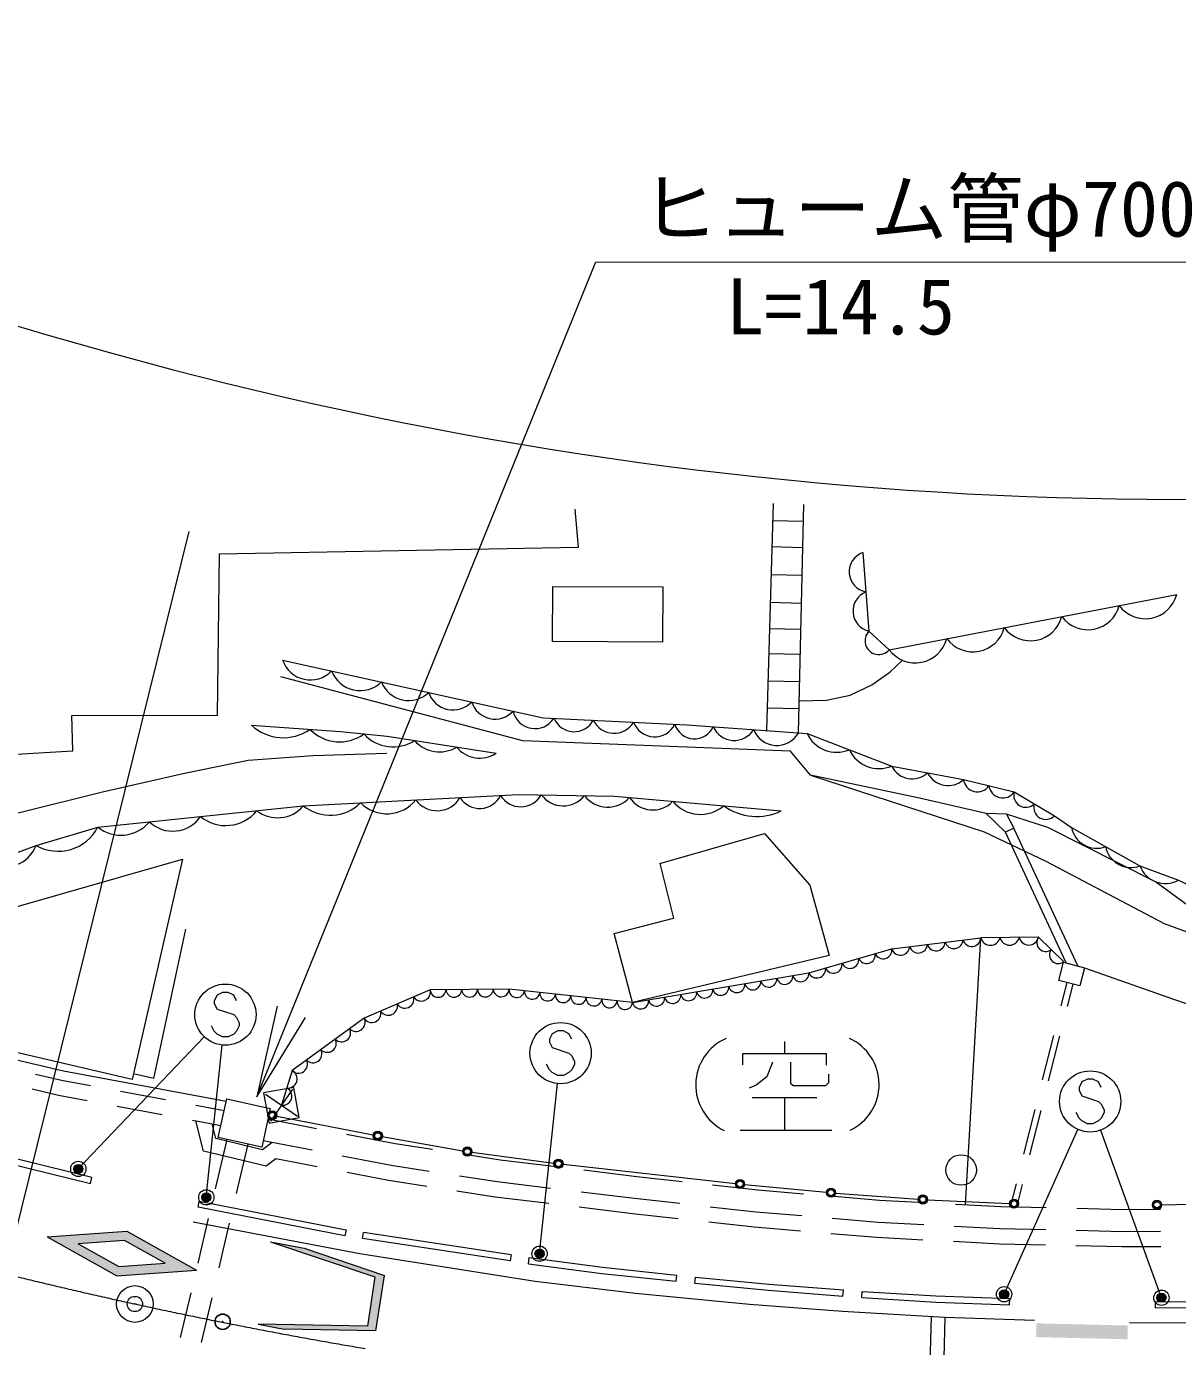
# Model space of a CAD drawing. Units: millimetres at full size, sheet at 1:1000; details may follow other scales. Extents: x 40000 to 680000, y 20000 to 380000.
# Drawn here: x 191078 to 228698, y 270177 to 313344 of the extents above; entities that cross this region are included whole.
import ezdxf
from ezdxf.enums import TextEntityAlignment as Align

# ---------------------------------------------------------------- set-up
doc = ezdxf.new("R2010")
doc.units = ezdxf.units.MM
doc.header["$LTSCALE"] = 1000
doc.header["$PDMODE"] = 32
doc.header["$PDSIZE"] = 500
doc.linetypes.add('CHAIN', pattern=[18.5, 12, -1.5, 3.5, -1.5])
for name, color, linetype, lineweight in [('D-BGD', 7, 'Continuous', 13), ('M-BGD', 7, 'Continuous', 13), ('M-BMK', 2, 'Continuous', 13), ('M-BMK-ROW', 30, 'Continuous', 13), ('M-BMK-SRVR', 3, 'Continuous', 13), ('M-STR-HTXT', 7, 'Continuous', 13), ('M-STR-STRC', 7, 'Continuous', 13), ('作業レイヤ1', 7, 'Continuous', 13)]:
    doc.layers.add(name, color=color, linetype=linetype, lineweight=lineweight)
doc.layers.add('D-BGD-TXT', color=253, linetype='Continuous')
doc.styles.add('ＭＳ ゴシック', font='')
doc.styles.get('ＭＳ ゴシック').set_extended_font_data('MS Gothic')

# ---------------------------------------------------------------- blocks, each defined once
blk = doc.blocks.new('open_arrow')
at = {"color": 0, "linetype": 'Continuous', "lineweight": -2}
blk.add_lwpolyline([(7.5, 1.25), (0, 0), (7.5, -1.25)], dxfattribs=at)

msp = doc.modelspace()

# ---------------------------------------------------------------- hatches: boundary and pattern name
at = {"layer": 'M-BMK'}
msp.add_hatch(color=7, dxfattribs=at).paths.add_polyline_path([(202781, 272506), (200153, 273391), (199054, 273603), (202469, 272453), (202219, 270849), (198650, 270908), (199501, 270744), (202498, 270694)])
at = {"layer": 'M-STR-STRC'}
for points in [[(194356, 273955), (194288, 273649), (195615, 272907), (194099, 272796), (192772, 273538), (194288, 273649), (194356, 273955), (191753, 273764), (194031, 272490), (196634, 272681)], [(227062, 270417), (227071, 270867), (224084, 270937), (224074, 270487)]]:
    msp.add_hatch(color=256, dxfattribs=at).paths.add_polyline_path(points)

# ---------------------------------------------------------------- linework, layer by layer
at = {"layer": 'D-BGD'}
for p, q in [((225433, 282625), (223350, 287126)), ((211774, 285968), (215202, 286950)), ((225057, 282723), (223077, 287000)), ((187501, 283626), (196176, 286111)), ((196176, 286111), (194529, 278910)), ((211774, 285968), (212223, 284183)), ((210284, 283685), (212223, 284183)), ((195239, 278944), (196291, 283822)), ((210888, 281425), (210284, 283685)), ((228263, 284014), (231431, 282846)), ((216647, 282403), (219358, 283188)), ((219358, 283188), (222268, 283547)), ((221765, 274807), (222268, 283547)), ((224149, 283559), (222268, 283547)), ((224149, 283559), (224980, 282761)), ((217310, 282962), (210888, 281425)), ((210888, 281425), (216647, 282403)), ((204273, 281846), (202113, 280913)), ((206850, 281866), (204273, 281846)), ((210888, 281425), (206850, 281866)), ((194529, 278910), (186821, 280704)), ((202113, 280913), (199759, 279200)), ((195239, 278944), (194571, 279097)), ((199759, 279200), (199411, 278070)), ((206917, 273175), (202091, 273913)), ((199054, 273603), (202469, 272453)), ((199054, 273603), (200153, 273391)), ((200153, 273391), (202781, 272506)), ((206917, 273175), (206887, 272977)), ((202469, 272453), (202219, 270849)), ((202498, 270694), (202781, 272506)), ((202219, 270849), (198650, 270908)), ((198650, 270908), (199501, 270744)), ((202498, 270694), (199501, 270744))]:
    msp.add_line(p, q, dxfattribs=at)
for points in [[(231431, 282846), (227971, 285370), (224453, 287147), (223102, 287587), (223350, 287126), (223077, 287000), (222442, 287607)], [(215202, 286950), (216683, 285260), (217310, 282962)], [(222380, 287005), (224395, 286051), (228263, 284014)], [(197605, 278189), (192290, 279183), (189628, 279801), (183985, 281364), (181000, 282307)], [(206887, 272977), (202061, 273715), (202091, 273913)]]:
    msp.add_lwpolyline(points, dxfattribs=at)
for points in [[(188468, 276667), (193170, 275508), (193218, 275702), (188516, 276861)], [(196728, 274930), (201527, 273999), (201487, 273803), (196692, 274734)]]:
    msp.add_lwpolyline(points, close=True, dxfattribs=at)
for centre, radius, start, end in [((219077, 283143), 284, 203.0964, 9.2447), ((219643, 283271), 297, 196.1177, 357.9289), ((220225, 283343), 297, 196.1177, 357.9289), ((220807, 283414), 297, 196.1177, 357.9289), ((221389, 283486), 297, 196.1177, 357.9289), ((221971, 283558), 297, 196.1177, 357.9289), ((222581, 283621), 322, 193.2605, 347.4871), ((223208, 283625), 322, 193.2605, 347.4871), ((223835, 283629), 322, 193.2605, 347.4871), ((224385, 283389), 291, 144.185, 308.0599), ((217993, 282828), 284, 203.0964, 9.2447), ((218535, 282986), 284, 203.0964, 9.2447), ((224800, 282990), 291, 144.185, 308.0599), ((215859, 282285), 266, 193.0888, 6.1809), ((216383, 282374), 266, 193.0888, 6.1809), ((216909, 282514), 284, 203.0964, 9.2447), ((217451, 282671), 284, 203.0964, 9.2447), ((213765, 281929), 266, 193.0888, 6.1809), ((214288, 282018), 266, 193.0888, 6.1809), ((214812, 282107), 266, 193.0888, 6.1809), ((215335, 282196), 266, 193.0888, 6.1809), ((203444, 281540), 298, 212.6446, 14.0706), ((203984, 281773), 298, 212.6446, 14.0706), ((204531, 281856), 258, 182.1868, 358.7351), ((205046, 281860), 258, 182.1868, 358.7351), ((205561, 281864), 258, 182.1868, 358.7351), ((206077, 281868), 258, 182.1868, 358.7351), ((206592, 281872), 258, 182.1868, 358.7351), ((207102, 281843), 254, 174.6388, 352.8773), ((207607, 281788), 254, 174.6388, 352.8773), ((208112, 281732), 254, 174.6388, 352.8773), ((208617, 281677), 254, 174.6388, 352.8773), ((209121, 281622), 254, 174.6388, 352.8773), ((209626, 281567), 254, 174.6388, 352.8773), ((210131, 281511), 254, 174.6388, 352.8773), ((210636, 281456), 254, 174.6388, 352.8773), ((211147, 281485), 266, 193.0888, 6.1809), ((211670, 281574), 266, 193.0888, 6.1809), ((212194, 281663), 266, 193.0888, 6.1809), ((212717, 281752), 266, 193.0888, 6.1809), ((213241, 281841), 266, 193.0888, 6.1809), ((202364, 281073), 298, 212.6446, 14.0706), ((202904, 281307), 298, 212.6446, 14.0706), ((201851, 280777), 294, 224.7203, 27.3641), ((200910, 280092), 294, 224.7203, 27.3641), ((201380, 280435), 294, 224.7203, 27.3641), ((200439, 279750), 294, 224.7203, 27.3641), ((199968, 279407), 294, 224.7203, 27.3641), ((199625, 278932), 300, 262.4507, 63.3362), ((199451, 278367), 300, 262.4507, 63.3362)]:
    msp.add_arc(centre, radius, start, end, dxfattribs=at)
at = {"layer": 'D-BGD-TXT'}
msp.add_point((197491, 270990), dxfattribs=at)
at = {"layer": 'M-BGD'}
for p, q in [((215478, 297745), (215266, 290322)), ((216306, 290248), (216486, 297711)), ((215462, 297187), (216473, 297162)), ((190399, 272554), (196399, 296824)), ((215437, 296333), (216452, 296309)), ((218416, 296139), (218612, 293570)), ((215412, 295423), (216430, 295398)), ((215386, 294515), (216408, 294490)), ((219276, 292964), (228672, 294770)), ((215361, 293657), (216388, 293632)), ((218612, 293570), (219276, 292964)), ((215338, 292843), (216368, 292818)), ((199450, 292624), (205206, 291351)), ((215313, 291951), (216347, 291926)), ((205206, 291351), (207962, 290741)), ((215287, 291062), (216325, 291037)), ((207962, 290741), (212665, 290510)), ((212665, 290510), (216588, 290227)), ((216706, 288859), (222380, 287005)), ((200125, 287855), (207157, 288232)), ((207157, 288232), (210296, 288178)), ((210296, 288178), (215746, 287691)), ((193406, 287162), (200125, 287855)), ((191393, 286564), (193406, 287162)), ((190075, 286074), (191393, 286564)), ((225079, 282081), (224887, 281320)), ((225273, 282030), (225086, 281292)), ((224642, 280350), (224275, 278896)), ((224842, 280323), (224474, 278868)), ((214494, 279391), (214494, 279760)), ((214494, 279760), (217214, 279760)), ((215850, 280150), (215850, 279760)), ((217214, 279760), (217214, 279376)), ((215459, 279472), (215275, 279000)), ((216049, 279472), (216049, 278794)), ((191378, 279087), (192229, 278890)), ((192229, 278890), (193169, 278714)), ((215275, 279000), (214921, 278728)), ((217302, 278809), (217302, 279082)), ((191266, 278600), (192126, 278400)), ((194152, 278530), (195626, 278254)), ((214921, 278728), (214693, 278625)), ((216049, 278794), (216137, 278713)), ((216137, 278713), (217199, 278713)), ((217199, 278713), (217302, 278809)), ((192126, 278400), (193059, 278226)), ((194042, 278042), (195517, 277766)), ((196609, 278070), (197550, 277894)), ((216904, 278315), (214796, 278315)), ((215850, 278315), (215850, 277254)), ((196500, 277582), (197433, 277407)), ((200554, 277302), (198968, 277608)), ((224030, 277926), (223663, 276472)), ((224229, 277899), (223862, 276444)), ((196861, 276564), (196611, 277561)), ((197273, 276980), (197152, 277460)), ((214406, 277254), (217398, 277254)), ((197262, 275338), (197641, 276951)), ((198798, 276614), (197273, 276980)), ((197944, 275183), (198325, 276799)), ((199111, 276847), (198798, 276614)), ((200414, 276596), (198811, 276905)), ((203123, 276807), (201536, 277113)), ((204349, 276617), (203123, 276807)), ((198909, 276074), (196861, 276564)), ((199233, 276314), (198909, 276074)), ((200583, 276054), (199233, 276314)), ((203000, 276098), (201396, 276407)), ((206563, 276275), (205337, 276465)), ((208300, 276064), (206563, 276275)), ((202914, 275605), (201565, 275865)), ((204238, 275906), (203000, 276098)), ((211029, 275733), (209292, 275944)), ((204161, 275412), (202914, 275605)), ((206465, 275562), (205226, 275753)), ((208209, 275350), (206465, 275562)), ((212510, 275568), (211029, 275733)), ((214984, 275292), (213504, 275457)), ((223418, 275502), (223226, 274741)), ((223617, 275475), (223431, 274736)), ((206396, 275066), (205149, 275259)), ((208146, 274854), (206396, 275066)), ((210946, 275018), (209202, 275229)), ((212433, 274852), (210946, 275018)), ((216474, 275166), (214984, 275292)), ((218959, 274956), (217470, 275082)), ((210888, 274521), (209139, 274733)), ((214914, 274576), (213427, 274741)), ((216414, 274449), (214914, 274576)), ((220440, 274878), (218959, 274956)), ((222920, 274749), (221439, 274826)), ((224406, 274713), (222920, 274749)), ((226892, 274654), (225406, 274689)), ((228140, 274662), (226892, 274654)), ((196689, 272905), (197033, 274365)), ((197372, 272750), (197715, 274210)), ((212380, 274355), (210888, 274521)), ((214865, 274078), (213374, 274244)), ((218910, 274238), (217410, 274364)), ((220402, 274159), (218910, 274238)), ((216373, 273950), (214865, 274078)), ((218876, 273739), (217369, 273866)), ((220375, 273660), (218876, 273739)), ((222893, 274029), (221401, 274107)), ((224389, 273993), (222893, 274029)), ((226885, 273934), (225389, 273969)), ((228144, 273942), (226885, 273934)), ((222873, 273529), (221374, 273608)), ((224377, 273493), (222873, 273529)), ((226881, 273434), (225377, 273470)), ((228148, 273442), (226881, 273434)), ((207484, 272886), (207510, 273085)), ((212921, 272247), (212940, 272446)), ((218378, 271781), (218391, 271980)), ((196116, 270471), (196460, 271931)), ((196799, 270316), (197143, 271776)), ((223207, 271545), (223214, 271745)), ((227972, 271644), (231615, 271657)), ((227973, 271444), (227972, 271644))]:
    msp.add_line(p, q, dxfattribs=at)
for points in [[(185807, 292303), (185896, 290636), (189720, 290783), (189816, 289495), (192598, 289655), (192560, 290811), (197326, 290821), (197387, 296094), (209122, 296314), (209011, 297560)], [(216331, 291294), (217220, 291313), (217994, 291477), (218709, 291816), (219298, 292231), (219711, 292619)], [(223102, 287587), (222442, 287607), (220263, 288107), (216706, 288859), (216052, 289651), (207297, 289981), (199396, 292074)], [(198428, 290498), (201341, 290288), (202870, 290134), (206424, 289577)], [(216588, 290227), (219356, 289159), (221704, 288717), (223359, 288321), (224673, 287532), (225231, 287154), (227464, 285897), (228725, 285423), (230300, 284700), (231903, 283221), (237797, 281829), (243463, 280732), (244994, 281008), (245953, 281062), (246664, 280844)], [(172783, 284786), (174371, 285082), (176626, 285231), (180033, 285436), (183812, 285677), (185758, 286217), (188649, 287118), (190941, 287664), (193563, 288312), (196247, 288925), (198324, 289354), (200449, 289500), (202858, 289582)], [(225654, 282567), (228595, 281523), (230815, 280767), (232195, 280419), (233872, 280176), (236683, 279801), (239374, 279323), (241512, 278819), (246449, 277454)], [(207484, 272886), (209884, 272570), (212310, 272313), (212331, 272512)], [(207510, 273085), (209908, 272769), (212331, 272512)], [(212940, 272446), (215343, 272218), (217776, 272031)], [(212921, 272247), (215326, 272019), (217761, 271831), (217776, 272031)], [(218391, 271980), (220802, 271832), (223214, 271745)], [(218378, 271781), (220793, 271632), (223207, 271545)], [(227973, 271444), (231616, 271457), (231615, 271657)]]:
    msp.add_lwpolyline(points, dxfattribs=at)
for points in [[(208280, 295035), (211871, 295015), (211861, 293210), (208269, 293230)], [(225654, 282567), (225499, 281971), (224820, 282149), (224975, 282744)], [(197624, 278275), (199046, 277958), (198766, 276701), (197344, 277018)]]:
    msp.add_lwpolyline(points, close=True, dxfattribs=at)
msp.add_circle((221625, 275951), 500, dxfattribs=at)
for centre, radius, start, end in [((218631, 295510), 665, 108.8305, 259.8897), ((218767, 294228), 676, 111.9256, 256.7945), ((225767, 294676), 1060, 216.3576, 345.4111), ((227646, 295037), 1060, 216.3576, 345.4111), ((223888, 294315), 1060, 216.3576, 345.4111), ((218934, 293256), 450, 135.7102, 319.4725), ((222009, 293953), 1060, 216.3576, 345.4111), ((220130, 293592), 1060, 216.3576, 345.4111), ((200356, 292929), 956, 198.5517, 316.5014), ((201982, 292620), 995, 200.5554, 314.4977), ((203564, 292248), 947, 200.8805, 314.1726), ((205022, 291835), 841, 198.4977, 316.5554), ((206390, 291485), 791, 196.785, 318.2681), ((207698, 291119), 736, 192.5837, 327.5164), ((208976, 290992), 710, 202.1619, 332.1919), ((210280, 290978), 747, 205.1658, 329.188), ((211609, 290839), 729, 199.4691, 334.8847), ((212911, 290717), 669, 196.3092, 336.2776), ((199471, 291613), 1527, 226.9168, 304.8157), ((201309, 291295), 1345, 224.0551, 306.2901), ((203061, 291068), 1283, 221.9043, 303.1913), ((214209, 290744), 747, 203.3819, 328.391), ((215600, 290637), 806, 200.6126, 331.1603), ((217556, 290676), 1067, 204.8517, 292.9287), ((204579, 290705), 1082, 221.0447, 301.1292), ((205892, 290381), 964, 218.6396, 303.5343), ((218940, 290142), 1067, 204.8517, 292.9287), ((220025, 289485), 745, 206.0154, 312.68), ((221199, 289265), 745, 206.0154, 312.68), ((222153, 288766), 452, 186.1606, 326.9173), ((222981, 288567), 452, 186.1606, 326.9173), ((201005, 288980), 1429, 231.9905, 314.1506), ((202857, 288808), 1208, 224.8832, 321.2578), ((204500, 288571), 872, 216.534, 329.6071), ((205893, 288523), 752, 211.5488, 334.5922), ((207233, 288596), 770, 210.9181, 330.665), ((208619, 288741), 884, 216.1371, 321.8768), ((210076, 288770), 954, 217.0608, 318.2047), ((211545, 288628), 905, 213.139, 316.6531), ((213106, 288745), 1166, 219.2637, 310.5284), ((223737, 288205), 395, 162.903, 315.1292), ((224394, 287810), 395, 162.903, 315.1292), ((195859, 288129), 1099, 226.1832, 325.5962), ((197589, 288519), 1304, 230.8063, 320.9731), ((199280, 288584), 1116, 232.577, 319.2024), ((214950, 289394), 1881, 234.7352, 295.057), ((192113, 287825), 1452, 240.2444, 332.8408), ((194163, 288114), 1216, 231.5081, 320.2713), ((226052, 287305), 834, 190.4162, 290.7896), ((190361, 286960), 1105, 241.7643, 338.9922), ((227168, 286676), 834, 190.4162, 290.7896), ((228307, 286227), 906, 201.3944, 297.4323), ((214609, 278733), 1659, 113.715, 243.7943), ((217294, 278749), 1650, 295.1788, 65.6546)]:
    msp.add_arc(centre, radius, start, end, dxfattribs=at)
at = {"layer": 'M-BMK', "linetype": 'CHAIN'}
msp.add_arc((228800, 427878), 160000, 256.11312, 283.76464, dxfattribs=at)
at = {"layer": 'M-BMK-ROW'}
for p, q in [((198887, 278431), (199935, 277709)), ((199772, 278594), (199050, 277546))]:
    msp.add_line(p, q, dxfattribs=at)
msp.add_lwpolyline([(199994, 277669), (199813, 278652), (198829, 278471), (199010, 277488)], close=True, dxfattribs=at)
at = {"layer": 'M-BMK-SRVR'}
msp.add_circle((194624, 271570), 600, dxfattribs=at)
msp.add_point((194624, 271570), dxfattribs=at)
at = {"layer": 'M-STR-HTXT'}
for p, q in [((192774, 275986), (196886, 280303)), ((196957, 275057), (197477, 280036)), ((207848, 273215), (208430, 278782)), ((223030, 271888), (225435, 277280)), ((228170, 271776), (226187, 277244))]:
    msp.add_line(p, q, dxfattribs=at)
for points in [[(163303, 313344), (165312, 312566), (167321, 311790), (169332, 311017), (171345, 310250), (173361, 309490), (175379, 308739), (177402, 307999), (179430, 307271), (181462, 306558), (183500, 305860), (185544, 305181), (187595, 304522), (189653, 303884), (191717, 303270), (193789, 302681), (195869, 302120), (197599, 301678)], [(198608, 278343), (209687, 305651), (231131, 305634)]]:
    msp.add_lwpolyline(points, dxfattribs=at)
for centre, radius in [((192774, 275986), 150), ((192774, 275986), 120), ((192774, 275986), 90), ((192774, 275986), 60), ((192774, 275986), 30), ((192774, 275986), 20), ((196957, 275057), 150), ((196957, 275057), 120), ((196957, 275057), 90), ((196957, 275057), 60), ((196957, 275057), 30), ((196957, 275057), 20), ((207848, 273215), 150), ((207848, 273215), 120), ((207848, 273215), 90), ((207848, 273215), 60), ((207848, 273215), 30), ((207848, 273215), 20), ((223030, 271888), 150), ((223030, 271888), 120), ((223030, 271888), 90), ((223030, 271888), 60), ((223030, 271888), 30), ((223030, 271888), 20), ((228170, 271776), 150), ((228170, 271776), 120), ((228170, 271776), 90), ((228170, 271776), 60), ((228170, 271776), 30), ((228170, 271776), 20)]:
    msp.add_circle(centre, radius, dxfattribs=at)
msp.add_arc((228800, 427878), 130000, 256.11312, 283.76464, dxfattribs=at)
for p in [(192774, 275986), (196957, 275057), (207848, 273215), (223030, 271888), (228170, 271776)]:
    msp.add_point(p, dxfattribs=at)
at = {"layer": 'M-STR-STRC'}
for p, q in [((197308, 281668), (197217, 281486)), ((197217, 281486), (197217, 281395)), ((197490, 281759), (197308, 281668)), ((197671, 281759), (197490, 281759)), ((197853, 281668), (197671, 281759)), ((197944, 281486), (197853, 281668)), ((197217, 281395), (197308, 281214)), ((197308, 281214), (197853, 281032)), ((197853, 281032), (197944, 280941)), ((197217, 280486), (197126, 280668)), ((197944, 280941), (198035, 280759)), ((198035, 280668), (197944, 280486)), ((198035, 280759), (198035, 280668)), ((197308, 280395), (197217, 280486)), ((197490, 280305), (197308, 280395)), ((197671, 280305), (197490, 280305)), ((197853, 280395), (197671, 280305)), ((197944, 280486), (197853, 280395)), ((208261, 280409), (208170, 280227)), ((208170, 280227), (208170, 280136)), ((208443, 280500), (208261, 280409)), ((208625, 280500), (208443, 280500)), ((208807, 280409), (208625, 280500)), ((208898, 280227), (208807, 280409)), ((208170, 280136), (208261, 279955)), ((208261, 279955), (208807, 279773)), ((208807, 279773), (208898, 279682)), ((208170, 279227), (208079, 279409)), ((208898, 279682), (208988, 279500)), ((208988, 279409), (208898, 279227)), ((208988, 279500), (208988, 279409)), ((208261, 279136), (208170, 279227)), ((208443, 279046), (208261, 279136)), ((208625, 279046), (208443, 279046)), ((208807, 279136), (208625, 279046)), ((208898, 279227), (208807, 279136)), ((225751, 278921), (225569, 278830)), ((225933, 278921), (225751, 278921)), ((226115, 278830), (225933, 278921)), ((225569, 278830), (225479, 278648)), ((225479, 278648), (225479, 278557)), ((225479, 278557), (225569, 278375)), ((226206, 278648), (226115, 278830)), ((225569, 278375), (226115, 278193)), ((226115, 278193), (226206, 278102)), ((226206, 278102), (226297, 277921)), ((199263, 277708), (202413, 277097)), ((225479, 277648), (225388, 277830)), ((225569, 277557), (225479, 277648)), ((226206, 277648), (226115, 277557)), ((226297, 277830), (226206, 277648)), ((226297, 277921), (226297, 277830)), ((225751, 277466), (225569, 277557)), ((225933, 277466), (225751, 277466)), ((226115, 277557), (225933, 277466)), ((202708, 277043), (205337, 276582)), ((205634, 276536), (208317, 276175)), ((208614, 276139), (214247, 275509)), ((214546, 275478), (217223, 275224)), ((217522, 275199), (220224, 274998)), ((220523, 274980), (223200, 274858)), ((228175, 274817), (236640, 275002)), ((201975, 273215), (196528, 274245)), ((207705, 272305), (201976, 273215)), ((220642, 271156), (220564, 268090))]:
    msp.add_line(p, q, dxfattribs=at)
for points in [[(258810, 273794), (256251, 273358), (252988, 272820), (247214, 272091), (242486, 271593), (238508, 271285), (233908, 271043), (230054, 270939), (227130, 270953)], [(224026, 271031), (221091, 271130), (217752, 271322), (214705, 271555), (210984, 271908), (207705, 272305)], [(221091, 271130), (221013, 268067), (220564, 268090)]]:
    msp.add_lwpolyline(points, dxfattribs=at)
for centre, radius in [((197581, 281032), 1000), ((208534, 279773), 1000), ((225842, 278193), 1000), ((199116, 277737), 150), ((199116, 277737), 120), ((199116, 277737), 100), ((202560, 277069), 150), ((202560, 277069), 120), ((202560, 277069), 100), ((205485, 276556), 150), ((205485, 276556), 120), ((205485, 276556), 100), ((208465, 276155), 150), ((208465, 276155), 120), ((208465, 276155), 100), ((214396, 275492), 150), ((214396, 275492), 120), ((214396, 275492), 100), ((217373, 275210), 150), ((217373, 275210), 120), ((217373, 275210), 100), ((220373, 274987), 150), ((220373, 274987), 120), ((220373, 274987), 100), ((223350, 274851), 150), ((223350, 274851), 120), ((223350, 274851), 100), ((228025, 274813), 150), ((228025, 274813), 120), ((228025, 274813), 100)]:
    msp.add_circle(centre, radius, dxfattribs=at)
at = {"layer": '作業レイヤ1'}
for points in [[(191753, 273764), (194356, 273955), (196634, 272681)], [(191753, 273764), (194031, 272490), (196634, 272681)]]:
    msp.add_lwpolyline(points, dxfattribs=at)
msp.add_lwpolyline([(192772, 273538), (194099, 272796), (195615, 272907), (194288, 273649)], close=True, dxfattribs=at)

# ---------------------------------------------------------------- block references
at = {"layer": 'M-STR-HTXT', "xscale": 400, "yscale": 400, "rotation": 67.9}
msp.add_blockref('open_arrow', (198608, 278343), dxfattribs=at)

# ---------------------------------------------------------------- texts
at = {"layer": 'M-STR-HTXT', "style": 'ＭＳ ゴシック'}
msp.add_text('ヒューム管φ700', height=1833, rotation=359.955, dxfattribs=at).set_placement((211168, 305934), align=Align.BOTTOM_LEFT)
msp.add_text('L=14.5', height=1833, dxfattribs=at).set_placement((213943, 302721), align=Align.BOTTOM_LEFT)

doc.saveas('drawing.dxf')
